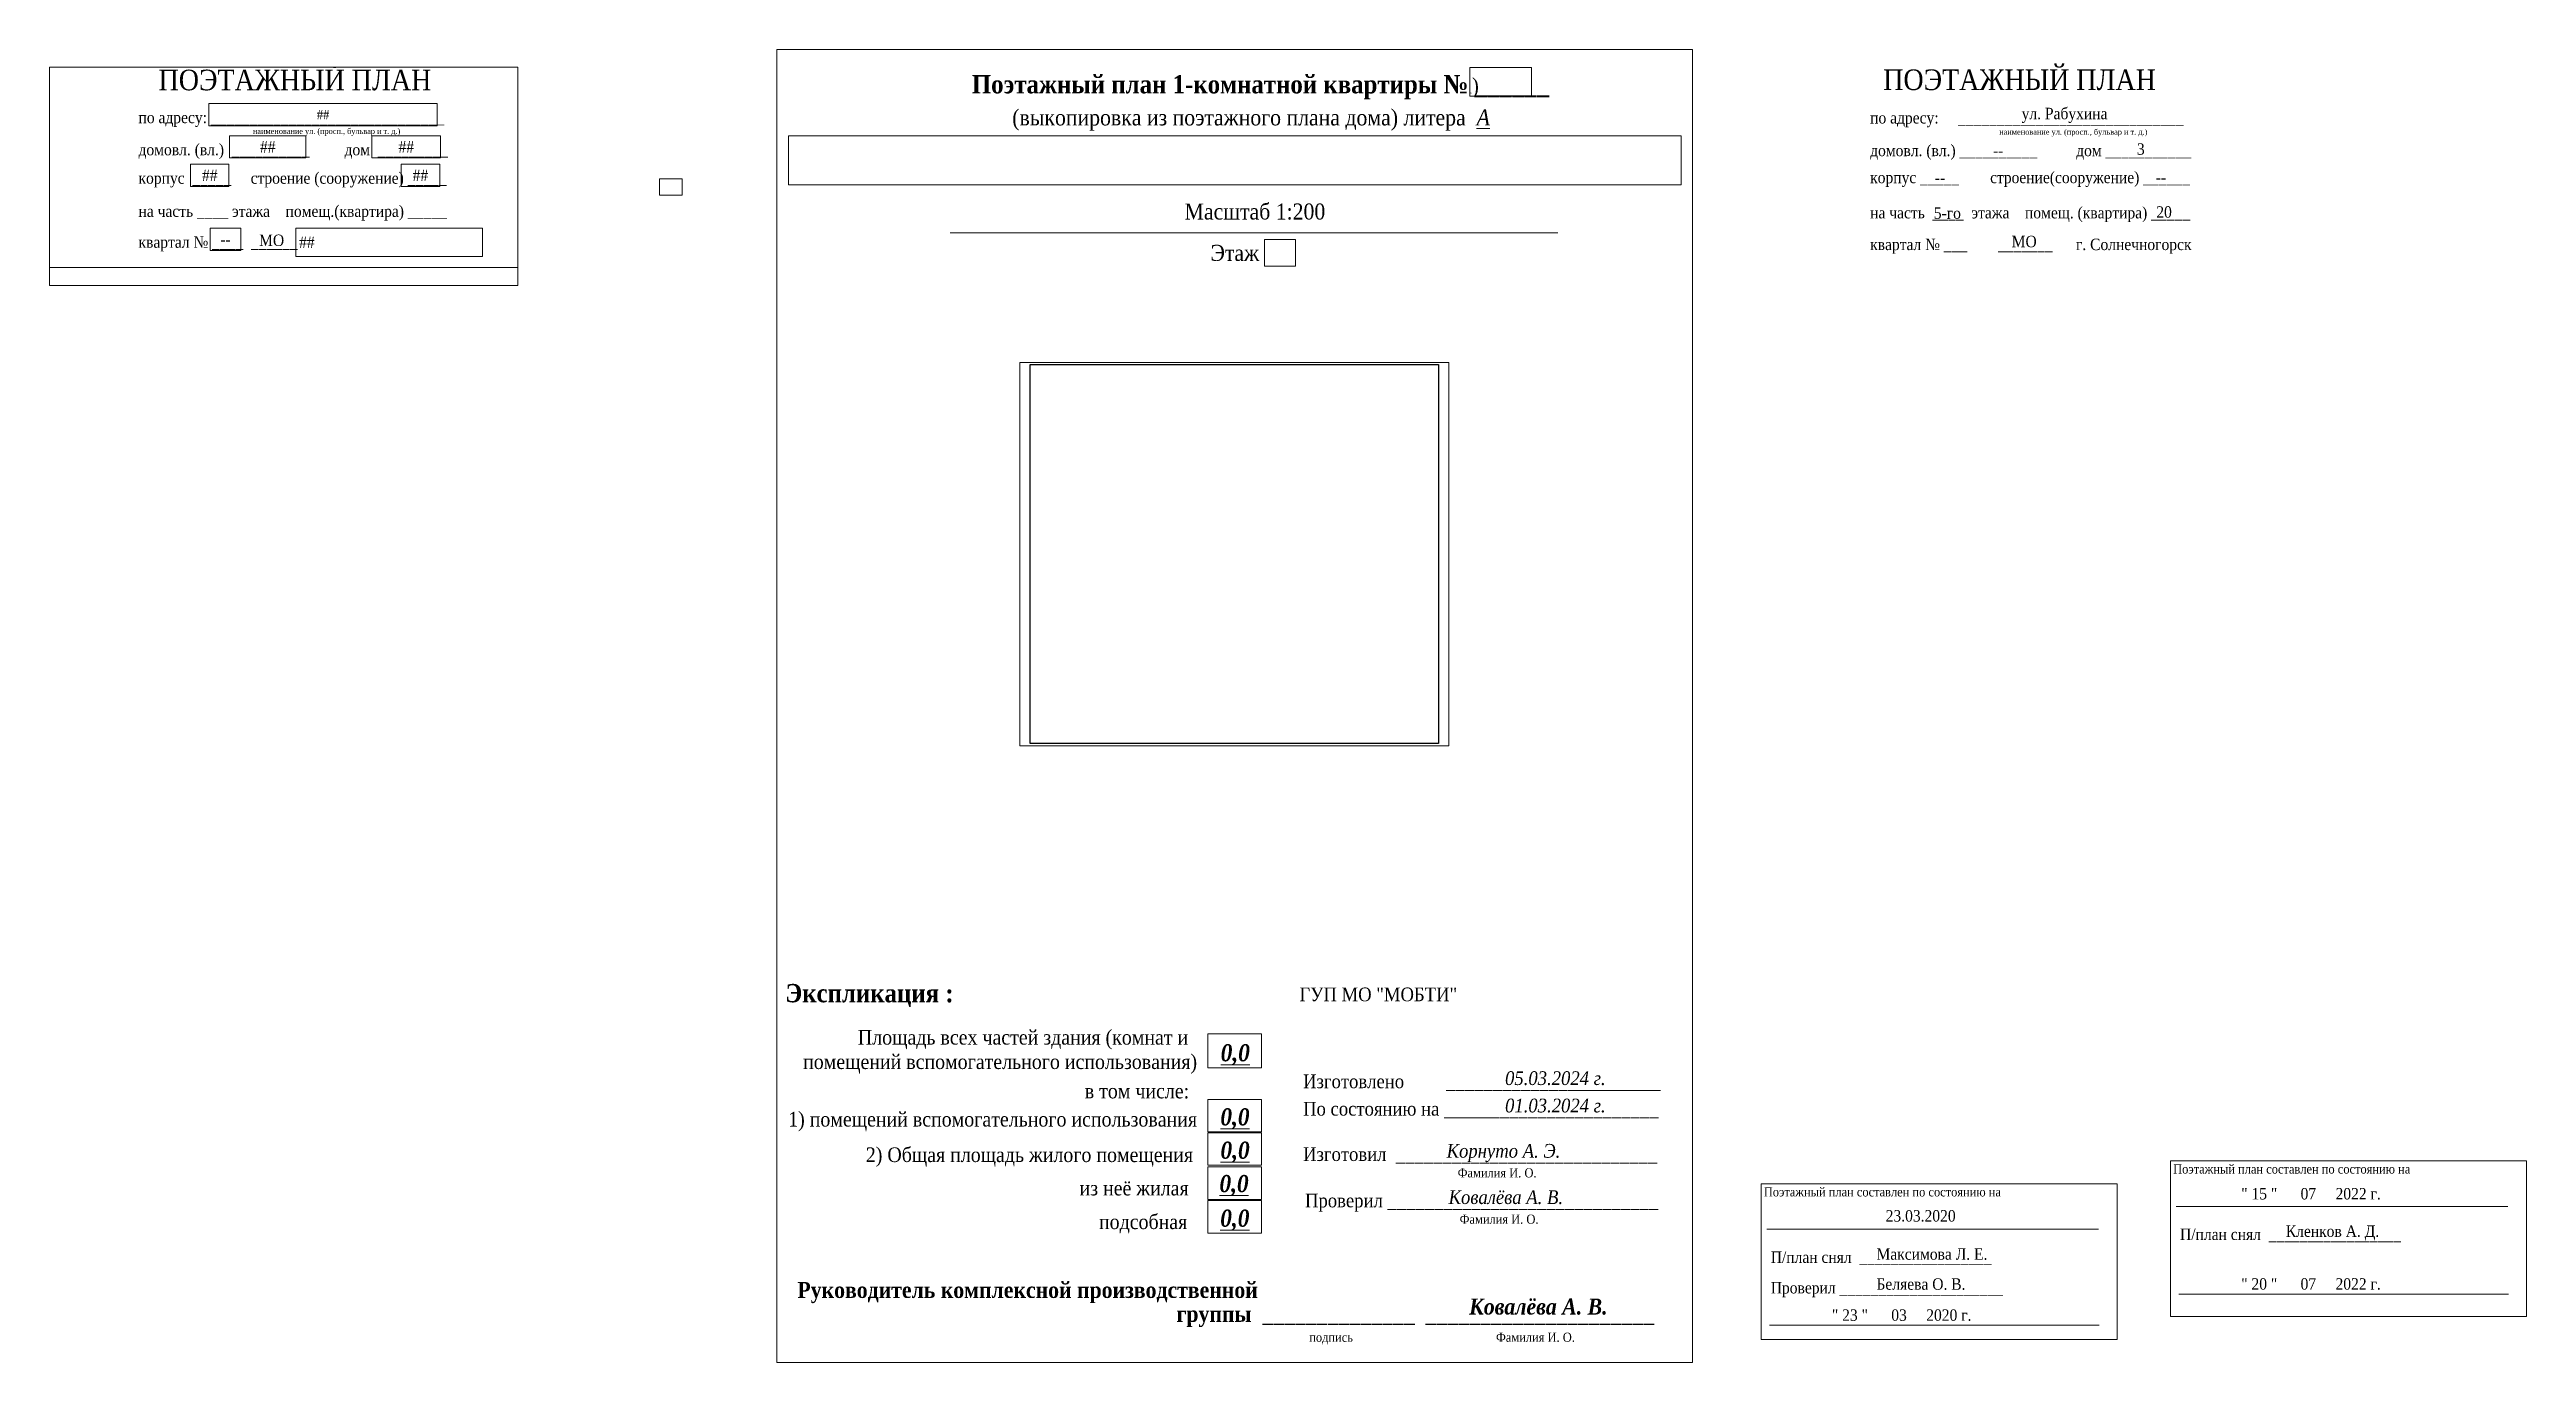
# Paper-space layout 'пл_нов' of a CAD drawing. Header units: millimetres. Extents: x -154 to 387, y 5 to 292.
# The model-space entities are those that its viewports show. They can reach past a viewport. Long polylines and large blocks are cut down to what shows.
import ezdxf

# ---------------------------------------------------------------- set-up
doc = ezdxf.new("R2010")
doc.units = ezdxf.units.MM
doc.styles.add('Annotative', font='times.ttf', dxfattribs={"width": 0.9})
doc.styles.get("Standard").update_dxf_attribs({"font": 'times.ttf', "width": 0.9, "height": 400})

# ---------------------------------------------------------------- blocks, each defined once
blk = doc.blocks.new('*T0')
at = {"color": 0, "lineweight": -2, "transparency": 16777216}
for p, q in [((0, -13), (400.33, -13)), ((0, -13), (0, -103.6)), ((400.33, -13), (400.33, -103.6)), ((0, -103.6), (400.33, -103.6)), ((0, -195.12), (400.33, -195.12)), ((0, -196.24), (400.33, -196.24))]:
    blk.add_line(p, q, dxfattribs=at)
at = {"color": 0, "linetype": 'ByBlock', "lineweight": -2, "transparency": 16777216}
for p, q in [((20.37, -13), (20.37, -103.6)), ((32.27, -13), (32.27, -103.6)), ((44.16, -13), (44.16, -103.6)), ((56.05, -13), (56.05, -103.6)), ((117.53, -13), (117.53, -103.6)), ((170.36, -13), (170.36, -103.6)), ((205.57, -13), (205.57, -103.6)), ((311.45, -13), (311.45, -103.6)), ((341.08, -13), (341.08, -103.6)), ((370.7, -13), (370.7, -103.6)), ((205.57, -26), (311.45, -26)), ((231.79, -26), (231.79, -103.6)), ((277.47, -26), (277.47, -103.6)), ((231.79, -35), (277.47, -35)), ((254.92, -35), (254.92, -103.6)), ((0, -103.6), (0, -186.38)), ((20.37, -103.6), (20.37, -112.04)), ((32.27, -103.6), (32.27, -112.04)), ((44.16, -103.6), (44.16, -112.04)), ((56.05, -103.6), (56.05, -112.04)), ((117.53, -103.6), (117.53, -112.04)), ((170.36, -103.6), (170.36, -112.04)), ((205.57, -103.6), (205.57, -112.04)), ((231.79, -103.6), (231.79, -112.04)), ((254.92, -103.6), (254.92, -112.04)), ((277.47, -103.6), (277.47, -112.04)), ((311.45, -103.6), (311.45, -112.04)), ((341.08, -103.6), (341.08, -112.04)), ((370.7, -103.6), (370.7, -112.04)), ((400.33, -103.6), (400.33, -186.38)), ((0, -112.04), (400.33, -112.04)), ((0, -113.17), (400.33, -113.17)), ((20.37, -113.17), (20.37, -186.38)), ((32.27, -113.17), (32.27, -186.38)), ((44.16, -113.17), (44.16, -186.38)), ((56.05, -113.17), (56.05, -186.38)), ((117.53, -113.17), (117.53, -186.38)), ((170.36, -113.17), (170.36, -186.38)), ((205.57, -113.17), (205.57, -186.38)), ((231.79, -113.17), (231.79, -186.38)), ((254.92, -113.17), (254.92, -186.38)), ((277.47, -113.17), (277.47, -186.38)), ((311.45, -113.17), (311.45, -186.38)), ((341.08, -113.17), (341.08, -186.38)), ((370.7, -113.17), (370.7, -186.38)), ((0, -121.6), (400.33, -121.6)), ((0, -130.6), (400.33, -130.6)), ((0, -139.9), (400.33, -139.9)), ((0, -149.2), (400.33, -149.2)), ((0, -158.49), (400.33, -158.49)), ((0, -167.79), (400.33, -167.79)), ((0, -177.09), (400.33, -177.09)), ((0, -186.38), (400.33, -186.38)), ((0, -186.38), (0, -196.24)), ((20.37, -186.38), (20.37, -195.12)), ((32.27, -186.38), (32.27, -195.12)), ((44.16, -186.38), (44.16, -195.12)), ((56.05, -186.38), (56.05, -195.12)), ((117.53, -186.38), (117.53, -195.12)), ((170.36, -186.38), (170.36, -195.12)), ((205.57, -186.38), (205.57, -195.12)), ((231.79, -186.38), (231.79, -195.12)), ((254.92, -186.38), (254.92, -195.12)), ((277.47, -186.38), (277.47, -195.12)), ((311.45, -186.38), (311.45, -195.12)), ((341.08, -186.38), (341.08, -195.12)), ((370.7, -186.38), (370.7, -195.12)), ((400.33, -186.38), (400.33, -196.24))]:
    blk.add_line(p, q, dxfattribs=at)
at = {"layer": 'Defpoints', "color": 8, "linetype": 'ByBlock', "lineweight": 0, "transparency": 16777216}
for p, q in [((0, 0), (400.33, 0)), ((0, 0), (0, -13)), ((20.37, 0), (20.37, -13)), ((32.27, 0), (32.27, -13)), ((44.16, 0), (44.16, -13)), ((56.05, 0), (56.05, -13)), ((117.53, 0), (117.53, -13)), ((170.36, 0), (170.36, -13)), ((205.57, 0), (205.57, -13)), ((231.79, 0), (231.79, -13)), ((254.92, 0), (254.92, -13)), ((277.47, 0), (277.47, -13)), ((311.45, 0), (311.45, -13)), ((341.08, 0), (341.08, -13)), ((370.7, 0), (370.7, -13)), ((400.33, 0), (400.33, -13))]:
    blk.add_line(p, q, dxfattribs=at)
at = {"color": 0, "lineweight": 9, "transparency": 16777216, "char_height": 4.5, "attachment_point": 5, "style": 'Annotative'}
for s, insert, width in [('{\\fTimes New Roman|b1|i1|c204|p18;\\L0,0}', (187.96, -6.5), 32.2099), ('{\\fTimes New Roman|b1|i1|c204|p18;\\L0,0}', (243.36, -6.5), 20.1358), ('{\\fTimes New Roman|b1|i1|c204|p18;\\L0,0}', (266.2, -6.5), 19.5474), ('{\\fTimes New Roman|b1|i1|c204|p18;\\L0,0}', (294.46, -6.5), 30.9814), ('2', (26.32, -108.1), 8.8933), ('3', (38.21, -108.1), 8.8933), ('7', (187.96, -108.1), 32.2099), ('8', (218.68, -108.1), 23.2183), ('9', (243.36, -108.1), 20.1358), ('10', (266.2, -108.1), 19.5474), ('11', (294.46, -108.1), 30.9814), ('12', (326.26, -108.1), 26.6258), ('13', (355.89, -108.1), 26.6258), ('14', (385.52, -108.1), 26.6258), ('2,70', (326.26, -117.1), 26.6258), ('{\\fTimes New Roman|b1|i1|c204|p18;0,0}', (187.96, -191.03), 32.2099), ('{\\fTimes New Roman|b1|i0|c204|p18;Итого:}', (143.95, -191.03), 49.8268)]:
    blk.add_mtext(s, dxfattribs=dict(at, insert=insert, width=width))
at = {"color": 0, "lineweight": 9, "transparency": 16777216, "char_height": 4.5, "attachment_point": 5}
for s, insert, width in [('{\\fTimes New Roman|b1|i1|c204|p18;\\L0,0}', (218.68, -6.5), 23.2183), ('В том числе', (258.51, -19.5), 102.883), ('из нее', (254.63, -30.5), 42.6832), ('Назначение помещений: жилая комната, кухня и т. д.', (86.79, -58.3), 58.4785), ('Формула подсчета площади частей помещения', (143.95, -58.3), 49.8268), ('1', (10.19, -108.1), 17.3738), ('4', (50.11, -108.1), 8.8933), ('5', (86.79, -108.1), 58.4785), ('6', (143.95, -108.1), 49.8268), ('А', (10.19, -117.1), 17.3738), ('1', (50.11, -117.1), 8.8933), ('коридор', (86.79, -117.1), 58.4785), ('2', (50.11, -126.1), 8.8933), ('ванная', (86.79, -126.1), 58.4785), ('3', (50.11, -135.25), 8.8933), ('уборная', (86.79, -135.25), 58.4785), ('4', (50.11, -144.55), 8.8933), ('кухня', (86.79, -144.55), 58.4785), ('5', (50.11, -153.85), 8.8933), ('жилая', (86.79, -153.85), 58.4785), ('6', (50.11, -163.14), 8.8933), ('жилая', (86.79, -163.14), 58.4785), ('7', (50.11, -172.44), 8.8933), ('кладовая', (86.79, -172.44), 58.4785), ('8', (50.11, -181.74), 8.8933), ('лоджия', (86.79, -181.74), 58.4785), ('{\\fTimes New Roman|b1|i1|c204|p18;0,0}', (218.68, -191.03), 23.2183), ('{\\fTimes New Roman|b1|i1|c204|p18;0,0}', (243.36, -191.03), 20.1358), ('{\\fTimes New Roman|b1|i1|c204|p18;0,0}', (266.2, -191.03), 19.5474), ('{\\fTimes New Roman|b1|i1|c204|p18;0,0}', (294.46, -191.03), 30.9814)]:
    blk.add_mtext(s, dxfattribs=dict(at, insert=insert, width=width))
at = {"color": 0, "lineweight": 9, "transparency": 16777216, "char_height": 4.5, "width": 87.6031, "attachment_point": 5, "rotation": 90, "style": 'Annotative'}
for s, insert in [('Самовольно переустроенная или перепланированная площадь', (385.52, -58.3)), ('Площадь помещений общего пользования', (355.89, -58.3)), ('Номер помещения', (38.21, -58.3)), ('Литера', (10.19, -58.3)), ('Этаж', (26.32, -58.3)), ('Высота', (326.26, -58.3))]:
    blk.add_mtext(s, dxfattribs=dict(at, insert=insert))
at = {"color": 0, "lineweight": 9, "transparency": 16777216, "char_height": 4.5, "attachment_point": 5, "rotation": 90}
for s, insert, width in [('Площадь всех частей здания (комнат и помещений вспомогательного использования)', (187.96, -58.3), 87.6031), ('Номер по плану', (50.11, -58.3), 87.6031), ('Площадь помещений вспомогательного использования с коэф.', (294.46, -64.8), 74.6031), ('Общая площадь', (218.68, -64.8), 74.6031), ('подсобная', (266.2, -69.3), 65.6031), ('жилая', (243.36, -69.3), 65.6031)]:
    blk.add_mtext(s, dxfattribs=dict(at, insert=insert, width=width))
blk = doc.blocks.new('*T6')
at = {"layer": 'Defpoints', "color": 8, "linetype": 'ByBlock', "lineweight": 0, "transparency": 16777216}
for p, q in [((0, 0), (99.82, 0)), ((0, 0), (0, -9.67)), ((99.82, 0), (99.82, -9.67)), ((0, -9.67), (99.82, -9.67))]:
    blk.add_line(p, q, dxfattribs=at)
at = {"color": 0, "lineweight": 9, "transparency": 16777216, "insert": (49.91, -4.83), "char_height": 4, "width": 96.8215, "attachment_point": 5}
blk.add_mtext('##', dxfattribs=at)
blk = doc.blocks.new('*T7')
at = {"layer": 'Defpoints', "color": 8, "linetype": 'ByBlock', "lineweight": 0, "transparency": 16777216}
for p, q in [((0, 0), (33.45, 0)), ((0, 0), (0, -9.67)), ((33.45, 0), (33.45, -9.67)), ((0, -9.67), (33.45, -9.67))]:
    blk.add_line(p, q, dxfattribs=at)
at = {"color": 0, "lineweight": 9, "transparency": 16777216, "insert": (16.73, -4.83), "char_height": 5, "width": 30.4511, "attachment_point": 5}
blk.add_mtext('##', dxfattribs=at)
blk = doc.blocks.new('*T8')
at = {"layer": 'Defpoints', "color": 8, "linetype": 'ByBlock', "lineweight": 0, "transparency": 16777216}
for p, q in [((0, 0), (30, 0)), ((0, 0), (0, -9.67)), ((30, 0), (30, -9.67)), ((0, -9.67), (30, -9.67))]:
    blk.add_line(p, q, dxfattribs=at)
at = {"color": 0, "lineweight": 9, "transparency": 16777216, "insert": (15, -4.83), "char_height": 5, "width": 27.0003, "attachment_point": 5}
blk.add_mtext('##', dxfattribs=at)
blk = doc.blocks.new('*T9')
at = {"layer": 'Defpoints', "color": 8, "linetype": 'ByBlock', "lineweight": 0, "transparency": 16777216}
for p, q in [((0, 0), (16.71, 0)), ((0, 0), (0, -9.67)), ((16.71, 0), (16.71, -9.67)), ((0, -9.67), (16.71, -9.67))]:
    blk.add_line(p, q, dxfattribs=at)
at = {"color": 0, "lineweight": 9, "transparency": 16777216, "insert": (8.36, -4.83), "char_height": 5, "width": 13.7106, "attachment_point": 5}
blk.add_mtext('##', dxfattribs=at)
blk = doc.blocks.new('*T10')
at = {"layer": 'Defpoints', "color": 8, "linetype": 'ByBlock', "lineweight": 0, "transparency": 16777216}
for p, q in [((0, 0), (16.88, 0)), ((0, 0), (0, -9.67)), ((16.88, 0), (16.88, -9.67)), ((0, -9.67), (16.88, -9.67))]:
    blk.add_line(p, q, dxfattribs=at)
at = {"color": 0, "lineweight": 9, "transparency": 16777216, "insert": (8.44, -4.83), "char_height": 5, "width": 13.88, "attachment_point": 5}
blk.add_mtext('##', dxfattribs=at)
blk = doc.blocks.new('*T11')
at = {"layer": 'Defpoints', "color": 8, "linetype": 'ByBlock', "lineweight": 0, "transparency": 16777216}
for p, q in [((0, 0), (13.48, 0)), ((0, 0), (0, -9.67)), ((13.48, 0), (13.48, -9.67)), ((0, -9.67), (13.48, -9.67))]:
    blk.add_line(p, q, dxfattribs=at)
at = {"color": 0, "lineweight": 9, "transparency": 16777216, "insert": (6.74, -4.83), "char_height": 5, "width": 10.4845, "attachment_point": 5}
blk.add_mtext('--', dxfattribs=at)
blk = doc.blocks.new('*T12')
at = {"layer": 'Defpoints', "color": 8, "linetype": 'ByBlock', "lineweight": 0, "transparency": 16777216}
for p, q in [((0, 0), (81.69, 0)), ((0, 0), (0, -12.25)), ((81.69, 0), (81.69, -12.25)), ((0, -12.25), (81.69, -12.25))]:
    blk.add_line(p, q, dxfattribs=at)
at = {"color": 0, "lineweight": 9, "transparency": 16777216, "insert": (1.5, -6.13), "char_height": 5, "width": 78.6909, "attachment_point": 4}
blk.add_mtext('##', dxfattribs=at)

msp = doc.modelspace()

# ---------------------------------------------------------------- linework, layer by layer
at = {"layer": 'Defpoints', "color": 152, "true_color": 0x2776bb}
msp.add_lwpolyline([(-497.41, 16174.07), (17364.13, 16174.07), (17364.13, -388.17), (-497.41, -388.17)], close=True, dxfattribs=at)

# ---------------------------------------------------------------- block references
for name, p in [('*T0', (9844.45, 16841.9)), ('*T6', (10776.61, 16699.36)), ('*T7', (10785.6, 16685.26)), ('*T8', (10847.88, 16685.26)), ('*T9', (10768.64, 16672.81)), ('*T10', (10860.62, 16672.81)), ('*T11', (10777.14, 16644.82)), ('*T12', (10814.55, 16644.82))]:
    msp.add_blockref(name, p)

# ---------------------------------------------------------------- texts
at = {"attachment_point": 1}
for s, width, heights, insert, char_height in [('д.        корп.         стр.         кв.          вл.\\P            эт.,  м2                  ', 25356.4993, [2966.26], (4540.16, 19495.3), 400), ('ПОЭТАЖНЫЙ ПЛАН ', 13646.9927, [0], (10754.62, 16714.17), 9), ('по адресу: ______________________________', 13646.9927, [0], (10745.85, 16695.79), 5), ('наименование ул. (просп., бульвар и т. д.)', 13646.9927, [0], (10795.89, 16688.55), 2.5), ('домовл. (вл.)  __________         дом  _________', 13646.9927, [0], (10745.85, 16681.76), 5), ('корпус  _____     строение (сооружение) _____', 13646.9927, [0], (10745.85, 16669.31), 5), ('на часть ____ этажа    помещ.(квартира) _____', 13646.9927, [0], (10745.85, 16654.83), 5), ('квартал № ____  ______    ', 13646.9927, [0], (10745.85, 16641.32), 5), ('МО    ', 13646.9927, [0], (10798.56, 16642.09), 5)]:
    msp.add_mtext_dynamic_manual_height_columns(s, width=width, gutter_width=12.5, heights=heights, dxfattribs=dict(at, insert=insert, char_height=char_height))

psp = doc.layouts.new('пл_нов')

# ---------------------------------------------------------------- linework, layer by layer
at = {"lineweight": 13}
psp.add_line((42.88, 252.2), (175.65, 252.2), dxfattribs=at)
at = {"lineweight": 9}
for p, q in [((310.82, 39.39), (383.27, 39.39)), ((221.36, 34.39), (293.81, 34.39)), ((311.36, 20.23), (383.46, 20.23)), ((221.9, 13.42), (294, 13.42))]:
    psp.add_line(p, q, dxfattribs=at)
for points in [[(-154, 288.42), (-51.64, 288.42), (-51.64, 244.61), (-154, 244.61)], [(4.93, 292.28), (205.07, 292.28), (205.07, 5.27), (4.93, 5.27)], [(309.56, 49.36), (387.38, 49.36), (387.38, 15.3), (309.56, 15.3)], [(220.1, 44.36), (297.92, 44.36), (297.92, 10.3), (220.1, 10.3)]]:
    psp.add_lwpolyline(points, close=True, dxfattribs=at)

# ---------------------------------------------------------------- texts
at = {"lineweight": 9, "attachment_point": 1}
for s, width, heights, insert, char_height in [('ПОЭТАЖНЫЙ ПЛАН ', 68.5678, [0], (246.78, 287.93), 4.5), ('(выкопировка из поэтажного плана дома) литера {\\fTimes New Roman|b0|i1|c204|p18;\\L А}', 104.706, [0], (56.42, 279.19), 3.5), ('по адресу:     _____________________________', 104.706, [0], (243.93, 278.61), 2.5), ('ул. Рабухина', 55.9489, [0], (277.03, 279.55), 2.5), ('домовл. (вл.) __________          дом ___________', 104.706, [0], (243.93, 271.47), 2.5), ('наименование ул. (просп., бульвар и т. д.)', 47.7685, [0], (272.14, 274.87), 1.2), ('3', 7.0345, [0], (302.23, 271.78), 2.5), ('корпус _____        строение(сооружение) ______', 104.706, [0], (243.93, 265.57), 2.5), ('--', 7.0345, [0], (270.78, 271.45), 2.5), ('--', 7.0345, [0], (258.05, 265.48), 2.5), ('--', 7.0345, [0], (306.34, 265.58), 2.5), ('Масштаб 1:200', 104.706, [0], (94.08, 258.62), 3.5), ('на часть  ____  этажа    помещ. (квартира) _____', 104.706, [0], (243.93, 257.87), 2.5), ('5-го', 7.0345, [0], (257.84, 257.77), 2.5), ('20', 7.0345, [0], (306.47, 258.02), 2.5), ('Этаж', 11.3669, [0], (99.75, 249.58), 3.5), ('квартал № ___        _______      г. Солнечногорск', 104.706, [0], (243.93, 250.94), 2.5), ('МО', 7.7278, [0], (274.86, 251.57), 2.5), ('Поэтажный план составлен по состоянию на ', 76.6545, [0], (220.69, 43.57), 2), ('Поэтажный план составлен по состоянию на ', 76.6545, [0], (310.16, 48.57), 2), ('" 15 "      07     2022 г. ', 58.8693, [0], (325.03, 43.41), 2.5), ('23.03.2020 ', 29.9216, [0], (247.32, 38.58), 2.5), ('П/план снял  _________________ ', 73.9821, [0], (311.66, 34.55), 2.5), ('Кленков А. Д. ', 29.9216, [0], (334.77, 35.23), 2.5), ('П/план снял  _________________ ', 73.9821, [0], (222.2, 29.55), 2.5), ('Максимова Л. Е. ', 29.9216, [0], (245.31, 30.23), 2.5), ('Проверил _____________________ ', 73.9821, [0], (222.2, 22.86), 2.5), ('Беляева О. В. ', 29.9216, [0], (245.31, 23.67), 2.5), ('" 20 "      07     2022 г. ', 58.8693, [2.55], (325.03, 23.7), 2.5), ('" 23 "      03     2020 г. ', 58.8693, [0], (235.57, 16.88), 2.5)]:
    psp.add_mtext_dynamic_manual_height_columns(s, width=width, gutter_width=12.5, heights=heights, dxfattribs=dict(at, insert=insert, char_height=char_height))
at = {"attachment_point": 1}
for s, width, heights, insert, char_height in [('{\\fTimes New Roman|b1|i0|c204|p18;Поэтажный план 1-комнатной квартиры № ______}', 157.1865, [0], (47.57, 286.7), 4), ('{\\fTimes New Roman|b1|i0|c204|p18;Экспликация :}', 157.1865, [0], (6.82, 88.01), 4), ('ГУП МО "МОБТИ"', 169.8051, [3.96], (119.18, 87.24), 3), ('           Площадь всех частей здания (комнат и\\Pпомещений вспомогательного использования)', 157.1865, [0], (10.71, 77.96), 3.2), ('в том числе:', 26.6541, [0], (72.27, 66.21), 3.2), ('Изготовлено         _______________________', 169.8051, [3.96], (119.98, 68.23), 3), ('{\\fTimes New Roman|b0|i1|c204|p18;05.03.2024 г.}', 79.7316, [3.16], (164.13, 68.93), 3), ('\\pxi-3,l4,t4;1) помещений вспомогательного использования', 157.1865, [0], (4.24, 60.05), 3.2), ('По состоянию на _______________________', 169.8051, [3.96], (119.98, 62.24), 3), ('{\\fTimes New Roman|b0|i1|c204|p18;01.03.2024 г.}', 79.7316, [0], (164.13, 62.94), 3), ('\\pxi-3,l4,t4;2) Общая площадь жилого помещения', 157.1865, [0], (21.21, 52.29), 3.2), ('Изготовил  ____________________________', 169.8051, [3.96], (119.98, 52.32), 3), ('{\\fTimes New Roman|b0|i1|c204|p18;Корнуто А. Э.}', 79.7316, [0], (151.36, 53.04), 3), ('\\pxi-3,l4,t4;из неё жилая', 157.1865, [0], (67.93, 44.99), 3.2), ('Фамилия И. О.', 73.6328, [3.96], (153.77, 47.73), 2), ('\\pxi-3,l4,t4;подсобная', 157.1865, [0], (72.18, 37.63), 3.2), ('Проверил _____________________________', 169.8051, [3.96], (120.4, 42.19), 3), ('{\\fTimes New Roman|b0|i1|c204|p18;Ковалёва А. В.}', 79.7316, [0], (151.79, 42.91), 3), ('Фамилия И. О.', 73.6328, [3.96], (154.2, 37.6), 2), ('{\\fTimes New Roman|b1|i0|c204|p18;Руководитель комплексной производственной} ', 169.8051, [4.04], (9.46, 22.88), 3.5), ('{\\fTimes New Roman|b1|i0|c204|p18;группы}  ______________  _____________________', 102.4039, [4.04], (92.32, 17.65), 3.5), ('{\\fTimes New Roman|b1|i1|c204|p18;Ковалёва А. В.}', 79.7316, [0], (156.26, 19.25), 3.5), ('подпись', 73.6328, [3.96], (121.33, 11.79), 2), ('Фамилия И. О.', 73.6328, [3.96], (162.15, 11.79), 2)]:
    psp.add_mtext_dynamic_manual_height_columns(s, width=width, gutter_width=12.5, heights=heights, dxfattribs=dict(at, insert=insert, char_height=char_height))

# ---------------------------------------------------------------- viewports
at = {"layer": 'Defpoints'}
for center, size, view_center_point, view_height, status in [((-102.82, 264.56), (102.36, 47.7303), (10809.32, 16667.54), 95.4606, 3), ((163.15, 285.23), (13.51, 6.3009), (10869.03, 16653.63), 9.4514, 5), ((105.05, 268.06), (195.09, 10.73089), (10900.11, 16758.2), 21.46179, 6), ((-18.22, 262.24), (4.93, 3.6223), (10777.54, 16653.53), 7.2447, 4), ((114.96, 247.87), (6.79, 5.8169), (5283.87, 18582.62), 581.6948, 7), ((105, 73.39), (11.73, 7.381), (10032.22, 16836.42), 8.8572, 8), ((105, 59.21), (11.73, 7.0939), (10138.8, 16836.22), 8.5127, 9), ((105, 51.92), (11.73, 7.0939), (10062.99, 16836.22), 8.5127, 10), ((105, 44.47), (11.73, 7.0939), (10087.94, 16836.04), 8.5127, 11), ((105, 37.11), (11.73, 7.0939), (10110.57, 16836.28), 8.5127, 12)]:
    psp.add_viewport(center=center, size=size, view_center_point=view_center_point, view_height=view_height, status=status, dxfattribs=at)
psp.add_viewport(center=(104.98, 181.95), size=(93.78, 83.8304), view_center_point=(8436.95, 7883.01), view_height=16766.0779, dxfattribs=at)

doc.saveas('drawing.dxf')
